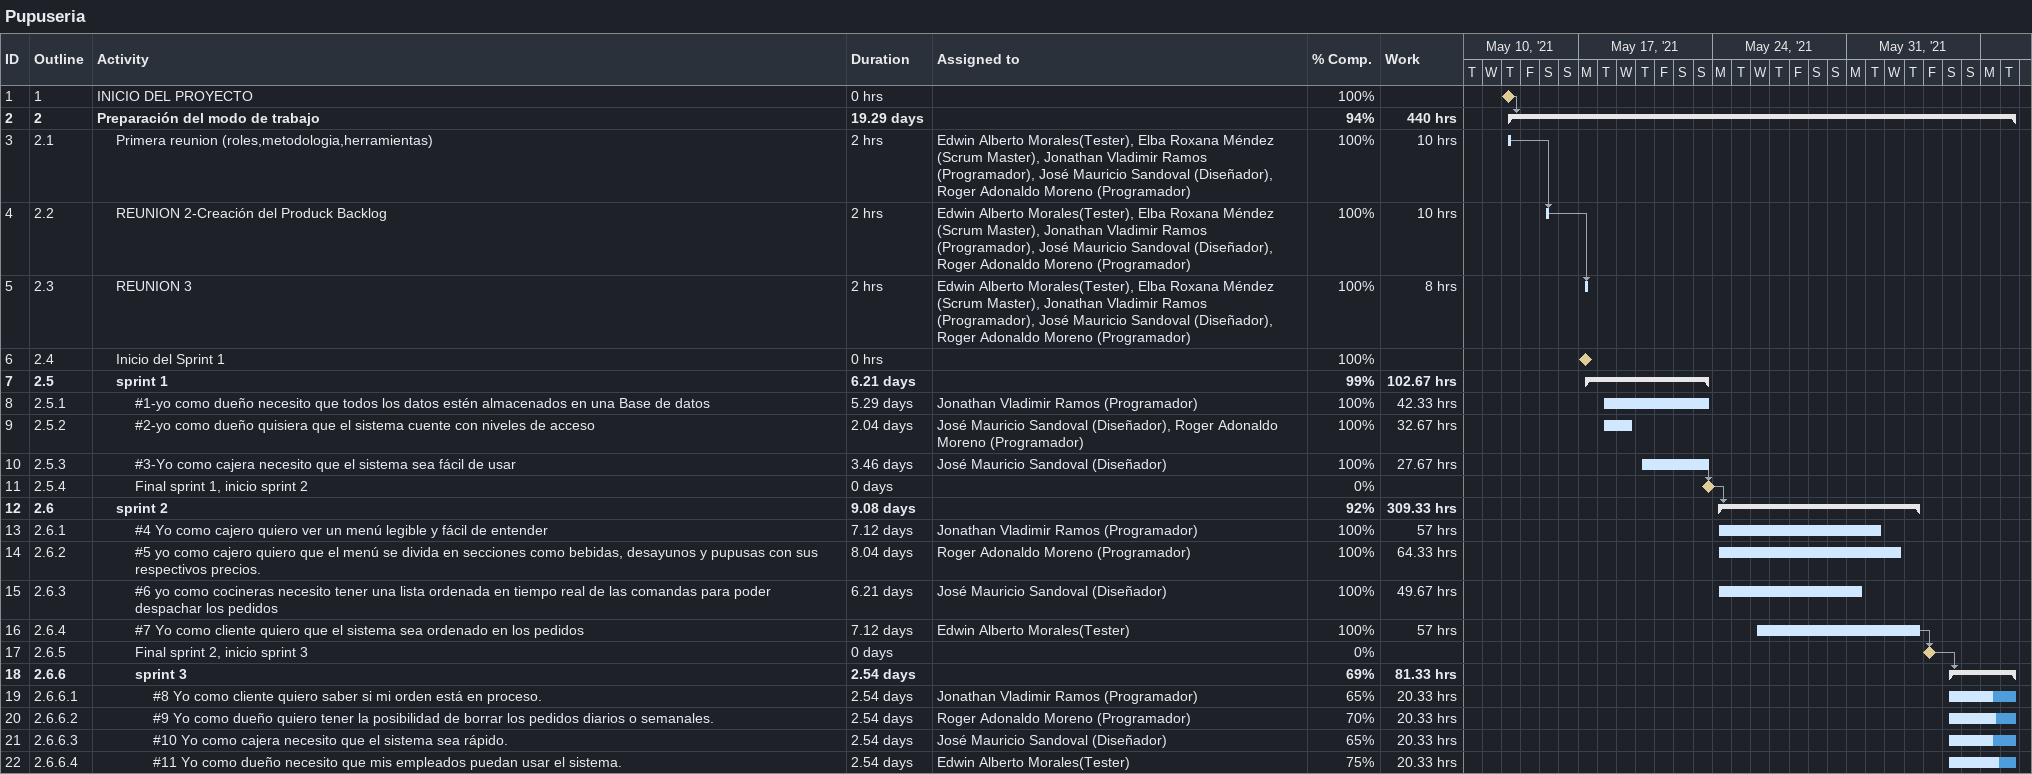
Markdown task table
Pupuseria

| ID | WBS | Task | Duration | Start | Finish | Predecessors | Resources | % complete | Work (h) |
|---|---|---|---|---|---|---|---|---|---|
| 1 | 1 | INICIO DEL PROYECTO | 0h | 2021-05-13 | 2021-05-13 |  |  | 100 |  |
| 2 | 2 | **Preparación del modo de trabajo** | 19.29d | 2021-05-13 | 2021-06-08 | 1 |  | 94 | 440 |
| 3 | 2.1 | Primera reunion (roles,metodologia,herramientas) | 2h | 2021-05-13 | 2021-05-13 |  | Edwin Alberto Morales(Tester), Elba Roxana Méndez (Scrum Master), Jonathan Vladimir Ramos (Programador), José Mauricio Sandoval (Diseñador), Roger Adonaldo Moreno (Programador) | 100 | 10 |
| 4 | 2.2 | REUNION 2-Creación del Produck Backlog | 2h | 2021-05-15 | 2021-05-15 | 3 | Edwin Alberto Morales(Tester), Elba Roxana Méndez (Scrum Master), Jonathan Vladimir Ramos (Programador), José Mauricio Sandoval (Diseñador), Roger Adonaldo Moreno (Programador) | 100 | 10 |
| 5 | 2.3 | REUNION 3 | 2h | 2021-05-17 | 2021-05-17 | 4 | Edwin Alberto Morales(Tester), Elba Roxana Méndez (Scrum Master), Jonathan Vladimir Ramos (Programador), José Mauricio Sandoval (Diseñador), Roger Adonaldo Moreno (Programador) | 100 | 8 |
| 6 | 2.4 | Inicio del Sprint 1 | 0h | 2021-05-17 | 2021-05-17 |  |  | 100 |  |
| 7 | 2.5 | **sprint 1** | 6.21d | 2021-05-17 | 2021-05-23 |  |  | 99 | 102.67 |
| 8 | 2.5.1 | #1-yo como dueño necesito que todos los datos estén almacenados en una Base de datos | 5.29d | 2021-05-18 | 2021-05-23 |  | Jonathan Vladimir Ramos (Programador) | 100 | 42.33 |
| 9 | 2.5.2 | #2-yo como dueño quisiera que el sistema cuente con niveles de acceso | 2.04d | 2021-05-18 | 2021-05-19 |  | José Mauricio Sandoval (Diseñador), Roger Adonaldo Moreno (Programador) | 100 | 32.67 |
| 10 | 2.5.3 | #3-Yo como cajera necesito que el sistema sea fácil de usar | 3.46d | 2021-05-20 | 2021-05-23 |  | José Mauricio Sandoval (Diseñador) | 100 | 27.67 |
| 11 | 2.5.4 | Final sprint 1, inicio sprint 2 | 0d | 2021-05-23 | 2021-05-23 | 10 |  | 0 |  |
| 12 | 2.6 | **sprint 2** | 9.08d | 2021-05-24 | 2021-06-03 | 11 |  | 92 | 309.33 |
| 13 | 2.6.1 | #4 Yo como cajero quiero ver un menú legible y fácil de entender | 7.12d | 2021-05-24 | 2021-06-01 |  | Jonathan Vladimir Ramos (Programador) | 100 | 57 |
| 14 | 2.6.2 | #5 yo como cajero quiero que el menú se divida en secciones como bebidas, desayunos y pupusas con sus respectivos precios. | 8.04d | 2021-05-24 | 2021-06-02 |  | Roger Adonaldo Moreno (Programador) | 100 | 64.33 |
| 15 | 2.6.3 | #6 yo como cocineras necesito tener una lista ordenada en tiempo real de las comandas para poder despachar los pedidos | 6.21d | 2021-05-24 | 2021-05-31 |  | José Mauricio Sandoval (Diseñador) | 100 | 49.67 |
| 16 | 2.6.4 | #7 Yo como cliente quiero que el sistema sea ordenado en los pedidos | 7.12d | 2021-05-26 | 2021-06-03 |  | Edwin Alberto Morales(Tester) | 100 | 57 |
| 17 | 2.6.5 | Final sprint 2, inicio sprint 3 | 0d | 2021-06-04 | 2021-06-04 | 16 |  | 0 |  |
| 18 | 2.6.6 | **sprint 3** | 2.54d | 2021-06-05 | 2021-06-08 | 17 |  | 69 | 81.33 |
| 19 | 2.6.6.1 | #8 Yo como cliente quiero saber si mi orden está en proceso. | 2.54d | 2021-06-05 | 2021-06-08 |  | Jonathan Vladimir Ramos (Programador) | 65 | 20.33 |
| 20 | 2.6.6.2 | #9 Yo como dueño quiero tener la posibilidad de borrar los pedidos diarios o semanales. | 2.54d | 2021-06-05 | 2021-06-08 |  | Roger Adonaldo Moreno (Programador) | 70 | 20.33 |
| 21 | 2.6.6.3 | #10 Yo como cajera necesito que el sistema sea rápido. | 2.54d | 2021-06-05 | 2021-06-08 |  | José Mauricio Sandoval (Diseñador) | 65 | 20.33 |
| 22 | 2.6.6.4 | #11 Yo como dueño necesito que mis empleados puedan usar el sistema. | 2.54d | 2021-06-05 | 2021-06-08 |  | Edwin Alberto Morales(Tester) | 75 | 20.33 |
